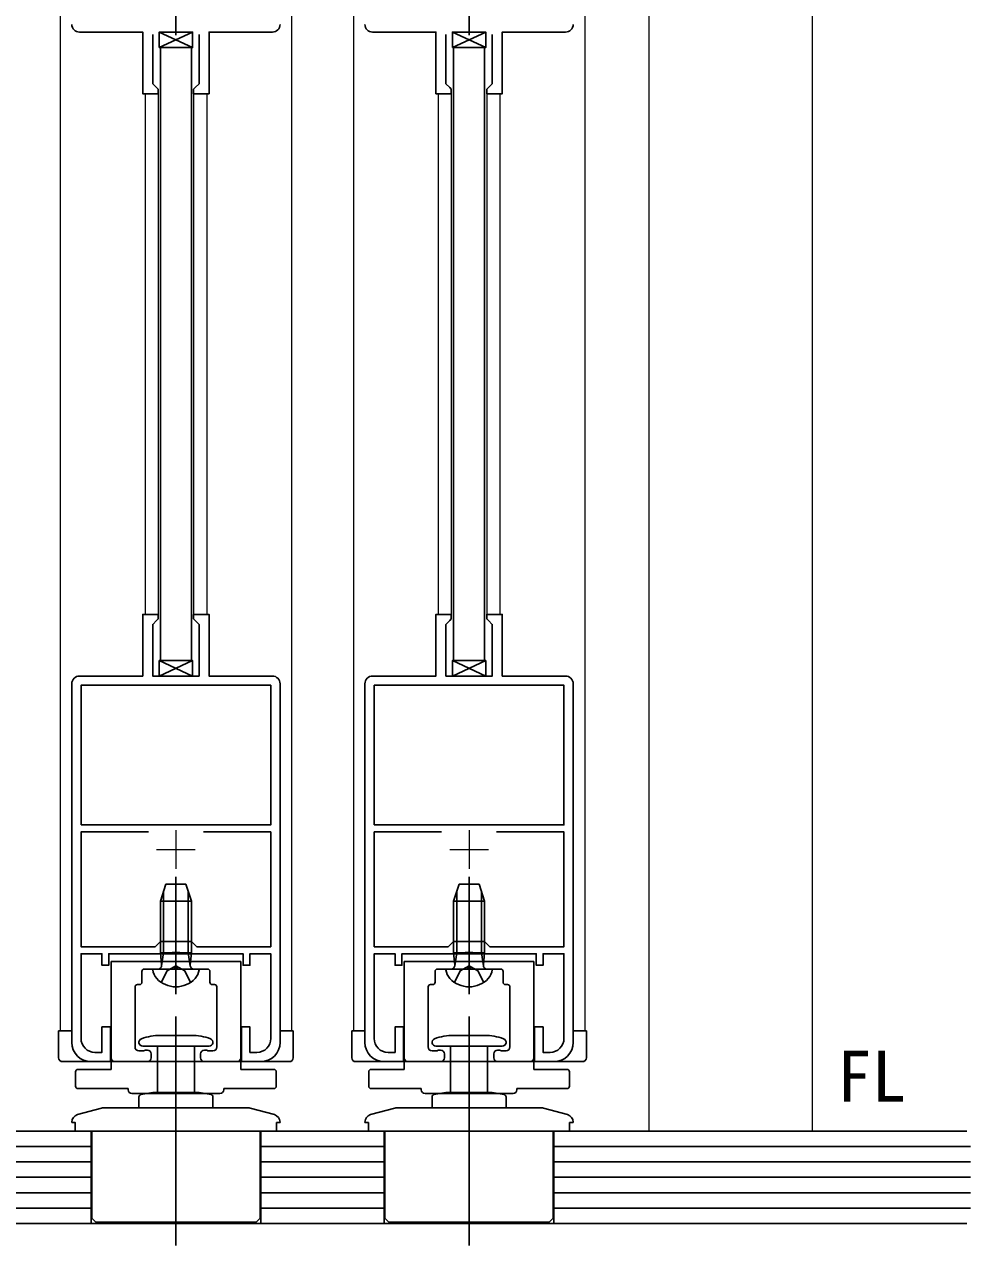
# Model space of a CAD drawing. Units: millimetres, scale not verified. Extents: x -525 to 525, y -808 to 806.
# Drawn here: x 46.5 to 169.1, y 112.3 to 270.6 of the extents above; entities that cross this region are included whole.
import ezdxf
from ezdxf.enums import TextEntityAlignment as Align

# ---------------------------------------------------------------- set-up
doc = ezdxf.new("R2010")
doc.units = ezdxf.units.MM
doc.header["$LTSCALE"] = 4
for name, color, linetype in [('0-3_YKK_11', 7, 'Continuous'), ('0-5_YKK_13', 4, 'Continuous'), ('0-7_YKK_D', 6, 'Continuous'), ('0-9_YSS_K', 3, 'Continuous')]:
    doc.layers.add(name, color=color, linetype=linetype)
doc.layers.add('0-4_YKK_12', color=5, linetype='Continuous', lineweight=18)
doc.styles.add('ＭＳ ゴシック', font='')
doc.styles.get('ＭＳ ゴシック').set_extended_font_data('MS Gothic')

msp = doc.modelspace()

# ---------------------------------------------------------------- linework, layer by layer
at = {"layer": '0-3_YKK_11'}
for p, q in [((66.135, 274.2), (66.135, 269.2)), ((104.135, 274.2), (104.135, 269.2)), ((52.635, 138.603), (52.635, 185.103)), ((79.635, 185.103), (79.635, 138.603)), ((90.635, 138.603), (90.635, 185.103)), ((117.635, 185.103), (117.635, 138.603))]:
    msp.add_line(p, q, dxfattribs=at)
for points in [[(53.635, 269.6), (61.835, 269.6), (61.835, 261.6), (63.835, 261.6), (63.835, 262.2), (63.635, 262.4), (63.135, 262.9), (63.135, 269.3)], [(69.135, 269.3), (69.135, 262.9), (68.635, 262.4), (68.435, 262.2), (68.435, 261.6), (70.435, 261.6), (70.435, 269.6), (78.635, 269.6)], [(91.635, 269.6), (99.835, 269.6), (99.835, 261.6), (101.835, 261.6), (101.835, 262.2), (101.635, 262.4), (101.135, 262.9), (101.135, 269.3)], [(107.135, 269.3), (107.135, 262.9), (106.635, 262.4), (106.435, 262.2), (106.435, 261.6), (108.435, 261.6), (108.435, 269.6), (116.635, 269.6)], [(53.635, 186.103), (61.835, 186.103), (61.835, 194.103), (63.835, 194.103), (63.835, 193.503), (63.635, 193.303), (63.135, 192.803), (63.135, 186.103), (69.135, 186.103), (69.135, 192.803), (68.635, 193.303), (68.435, 193.503), (68.435, 194.103), (70.435, 194.103), (70.435, 186.103), (78.635, 186.103)], [(91.635, 186.103), (99.835, 186.103), (99.835, 194.103), (101.835, 194.103), (101.835, 193.503), (101.635, 193.303), (101.135, 192.803), (101.135, 186.103), (107.135, 186.103), (107.135, 192.803), (106.635, 193.303), (106.435, 193.503), (106.435, 194.103), (108.435, 194.103), (108.435, 186.103), (116.635, 186.103)], [(62.578, 165.903), (53.835, 165.903), (53.835, 151.003), (63.435, 151.003), (64.135, 151.703), (68.135, 151.703), (68.835, 151.003), (78.435, 151.003), (78.435, 165.903), (69.691, 165.903)], [(100.578, 165.903), (91.835, 165.903), (91.835, 151.003), (101.435, 151.003), (102.135, 151.703), (106.135, 151.703), (106.835, 151.003), (116.435, 151.003), (116.435, 165.903), (107.691, 165.903)], [(78.435, 139.103), (78.435, 150.103), (75.735, 150.103), (75.735, 148.603), (74.835, 148.603), (74.835, 150.103), (66.806, 150.103), (66.614, 150.246), (65.656, 150.246), (65.464, 150.103), (57.435, 150.103), (57.435, 148.603), (56.535, 148.603), (56.535, 150.103), (53.835, 150.103), (53.835, 139.103)], [(116.435, 139.103), (116.435, 150.103), (113.735, 150.103), (113.735, 148.603), (112.835, 148.603), (112.835, 150.103), (104.806, 150.103), (104.614, 150.246), (103.656, 150.246), (103.464, 150.103), (95.435, 150.103), (95.435, 148.603), (94.535, 148.603), (94.535, 150.103), (91.835, 150.103), (91.835, 139.103)], [(55.635, 137.303), (56.535, 137.303), (56.535, 140.603), (57.635, 140.603), (57.635, 136.103), (55.135, 136.103)], [(77.135, 136.103), (74.635, 136.103), (74.635, 140.603), (75.735, 140.603), (75.735, 137.303), (76.635, 137.303)], [(93.635, 137.303), (94.535, 137.303), (94.535, 140.603), (95.635, 140.603), (95.635, 136.103), (93.135, 136.103)], [(115.135, 136.103), (112.635, 136.103), (112.635, 140.603), (113.735, 140.603), (113.735, 137.303), (114.635, 137.303)]]:
    msp.add_lwpolyline(points, dxfattribs=at)
for points in [[(53.835, 166.803), (78.435, 166.803), (78.435, 184.903), (53.835, 184.903)], [(91.835, 166.803), (116.435, 166.803), (116.435, 184.903), (91.835, 184.903)]]:
    msp.add_lwpolyline(points, close=True, dxfattribs=at)
for centre, radius, start, end in [((53.635, 270.6), 1, 180.00001, 269.99999), ((78.635, 270.6), 1, 270.00001, 359.99999), ((91.635, 270.6), 1, 180.00001, 269.99999), ((116.635, 270.6), 1, 270.00001, 359.99999), ((53.635, 185.103), 1, 90, 180), ((78.635, 185.103), 1, 0, 90), ((91.635, 185.103), 1, 90, 180), ((116.635, 185.103), 1, 0, 90), ((55.135, 138.603), 2.5, 180, 270), ((55.635, 139.103), 1.8, 180, 270), ((76.635, 139.103), 1.8, 270, 0), ((77.135, 138.603), 2.5, 270, 0), ((93.135, 138.603), 2.5, 180, 270), ((93.635, 139.103), 1.8, 180, 270), ((114.635, 139.103), 1.8, 270, 0), ((115.135, 138.603), 2.5, 270, 0)]:
    msp.add_arc(centre, radius, start, end, dxfattribs=at)
at = {"layer": '0-4_YKK_12', "color": 2}
for p, q in [((51.135, 315.6), (51.135, 140.103)), ((81.135, 315.6), (81.135, 140.103)), ((89.135, 315.6), (89.135, 140.103)), ((119.135, 315.6), (119.135, 140.103)), ((127.44, 311.599), (127.44, 127.103)), ((148.637, 127.103), (148.637, 311.599)), ((62.135, 261.642), (62.135, 194.061)), ((63.835, 262.2), (63.835, 193.603)), ((68.435, 262.192), (68.435, 193.604)), ((70.135, 261.642), (70.135, 194.061)), ((100.135, 261.642), (100.135, 194.061)), ((101.835, 262.2), (101.835, 193.603)), ((106.435, 262.192), (106.435, 193.604)), ((108.135, 261.642), (108.135, 194.061)), ((66.135, 166.103), (66.135, 161.103)), ((104.135, 166.103), (104.135, 161.103)), ((63.635, 163.603), (68.635, 163.603)), ((101.635, 163.603), (106.635, 163.603))]:
    msp.add_line(p, q, dxfattribs=at)
at = {"layer": '0-5_YKK_13'}
for p, q in [((68.286, 269.6), (63.984, 267.6)), ((63.984, 269.6), (68.286, 267.6)), ((106.286, 269.6), (101.984, 267.6)), ((101.984, 269.6), (106.286, 267.6)), ((68.135, 267.6), (64.135, 267.6)), ((64.135, 267.6), (64.135, 188.103)), ((64.135, 267.6), (68.135, 267.6)), ((64.135, 188.103), (64.135, 266.103)), ((68.135, 267.6), (68.135, 188.103)), ((68.135, 188.103), (68.135, 266.103)), ((106.135, 267.6), (102.135, 267.6)), ((102.135, 267.6), (102.135, 188.103)), ((102.135, 267.6), (106.135, 267.6)), ((102.135, 188.103), (102.135, 266.103)), ((106.135, 267.6), (106.135, 188.103)), ((106.135, 188.103), (106.135, 266.103)), ((68.286, 188.103), (63.984, 186.103)), ((63.984, 188.103), (68.286, 186.103)), ((64.135, 188.103), (68.135, 188.103)), ((64.135, 188.103), (68.135, 188.103)), ((106.286, 188.103), (101.984, 186.103)), ((101.984, 188.103), (106.286, 186.103)), ((102.135, 188.103), (106.135, 188.103)), ((102.135, 188.103), (106.135, 188.103)), ((66.135, 144.842), (66.135, 160.063)), ((104.135, 144.842), (104.135, 160.063)), ((64.835, 159.103), (64.135, 156.903)), ((64.835, 159.103), (67.435, 159.103)), ((67.435, 159.103), (68.135, 156.903)), ((102.835, 159.103), (102.135, 156.903)), ((102.835, 159.103), (105.435, 159.103)), ((105.435, 159.103), (106.135, 156.903)), ((64.135, 150.203), (64.135, 156.903)), ((64.135, 156.903), (68.135, 156.903)), ((64.535, 150.203), (64.535, 158.16)), ((67.735, 150.203), (67.735, 158.16)), ((68.135, 150.203), (68.135, 156.903)), ((102.135, 150.203), (102.135, 156.903)), ((102.135, 156.903), (106.135, 156.903)), ((102.535, 150.203), (102.535, 158.16)), ((105.735, 150.203), (105.735, 158.16)), ((106.135, 150.203), (106.135, 156.903)), ((60.235, 150.103), (72.035, 150.103)), ((64.135, 150.203), (68.135, 150.203)), ((64.135, 150.203), (64.283, 148.65)), ((64.535, 150.203), (64.279, 148.527)), ((67.735, 150.203), (67.99, 148.527)), ((68.135, 150.203), (67.987, 148.65)), ((98.235, 150.103), (110.035, 150.103)), ((102.135, 150.203), (106.135, 150.203)), ((102.135, 150.203), (102.283, 148.65)), ((102.535, 150.203), (102.279, 148.527)), ((105.735, 150.203), (105.99, 148.527)), ((106.135, 150.203), (105.987, 148.65)), ((57.735, 147.103), (57.735, 147.603)), ((61.735, 147.803), (61.735, 146.403)), ((65.835, 148.103), (62.035, 148.103)), ((63.135, 148.103), (69.135, 148.103)), ((63.135, 148.103), (63.142, 148.023)), ((66.135, 148.403), (65.835, 148.103)), ((66.435, 148.103), (66.135, 148.403)), ((70.235, 148.103), (66.435, 148.103)), ((69.135, 148.103), (69.128, 148.023)), ((70.535, 146.403), (70.535, 147.803)), ((74.535, 147.603), (74.535, 147.103)), ((95.735, 147.103), (95.735, 147.603)), ((99.735, 147.803), (99.735, 146.403)), ((103.835, 148.103), (100.035, 148.103)), ((101.135, 148.103), (107.135, 148.103)), ((101.135, 148.103), (101.142, 148.023)), ((104.135, 148.403), (103.835, 148.103)), ((104.435, 148.103), (104.135, 148.403)), ((108.235, 148.103), (104.435, 148.103)), ((107.135, 148.103), (107.128, 148.023)), ((108.535, 146.403), (108.535, 147.803)), ((112.535, 147.603), (112.535, 147.103)), ((60.835, 145.803), (60.835, 141.103)), ((61.435, 146.103), (61.135, 146.103)), ((71.135, 146.103), (70.835, 146.103)), ((71.435, 141.103), (71.435, 145.803)), ((98.835, 145.803), (98.835, 141.103)), ((99.435, 146.103), (99.135, 146.103)), ((109.135, 146.103), (108.835, 146.103)), ((109.435, 141.103), (109.435, 145.803)), ((57.735, 144.603), (57.735, 145.103)), ((74.535, 145.103), (74.535, 144.603)), ((95.735, 144.603), (95.735, 145.103)), ((112.535, 145.103), (112.535, 144.603)), ((57.735, 142.103), (57.735, 142.603)), ((74.535, 142.603), (74.535, 142.103)), ((95.735, 142.103), (95.735, 142.603)), ((112.535, 142.603), (112.535, 142.103)), ((60.835, 141.103), (60.835, 138.003)), ((66.135, 112.253), (66.135, 141.952)), ((71.435, 138.003), (71.435, 141.103)), ((98.835, 141.103), (98.835, 138.003)), ((104.135, 112.253), (104.135, 141.952)), ((109.435, 138.003), (109.435, 141.103)), ((50.935, 140.103), (52.635, 140.103)), ((50.935, 140.103), (50.935, 136.603)), ((57.735, 139.603), (57.735, 140.103)), ((64.393, 139.503), (64.135, 139.503)), ((68.135, 139.503), (64.393, 139.503)), ((74.535, 140.103), (74.535, 139.603)), ((79.635, 140.103), (81.335, 140.103)), ((81.335, 140.103), (81.335, 136.603)), ((88.935, 140.103), (90.635, 140.103)), ((88.935, 140.103), (88.935, 136.603)), ((95.735, 139.603), (95.735, 140.103)), ((102.393, 139.503), (102.135, 139.503)), ((106.135, 139.503), (102.393, 139.503)), ((112.535, 140.103), (112.535, 139.603)), ((117.635, 140.103), (119.335, 140.103)), ((119.335, 140.103), (119.335, 136.603)), ((62.39, 138.103), (61.835, 138.103)), ((70.435, 138.103), (62.39, 138.103)), ((63.735, 138.103), (63.735, 132.103)), ((68.535, 132.103), (68.535, 138.103)), ((100.39, 138.103), (99.835, 138.103)), ((108.435, 138.103), (100.39, 138.103)), ((101.735, 138.103), (101.735, 132.103)), ((106.535, 132.103), (106.535, 138.103)), ((57.735, 136.603), (57.735, 137.603)), ((61.335, 137.503), (62.011, 137.503)), ((62.235, 137.603), (62.435, 137.603)), ((62.935, 137.103), (62.935, 136.603)), ((69.335, 136.603), (69.335, 137.103)), ((69.835, 137.603), (70.035, 137.603)), ((70.258, 137.503), (70.935, 137.503)), ((74.535, 137.603), (74.535, 136.603)), ((95.735, 136.603), (95.735, 137.603)), ((99.335, 137.503), (100.011, 137.503)), ((100.235, 137.603), (100.435, 137.603)), ((100.935, 137.103), (100.935, 136.603)), ((107.335, 136.603), (107.335, 137.103)), ((107.835, 137.603), (108.035, 137.603)), ((108.258, 137.503), (108.935, 137.503)), ((112.535, 137.603), (112.535, 136.603)), ((62.435, 136.103), (58.235, 136.103)), ((74.035, 136.103), (69.835, 136.103)), ((100.435, 136.103), (96.235, 136.103)), ((112.035, 136.103), (107.835, 136.103)), ((61.335, 131.534), (61.335, 130.103)), ((63.135, 132.103), (61.583, 131.829)), ((69.135, 132.103), (63.135, 132.103)), ((70.687, 131.829), (69.135, 132.103)), ((70.935, 130.103), (70.935, 131.534)), ((99.335, 131.534), (99.335, 130.103)), ((101.135, 132.103), (99.583, 131.829)), ((107.135, 132.103), (101.135, 132.103)), ((108.687, 131.829), (107.135, 132.103)), ((108.935, 130.103), (108.935, 131.534)), ((56.508, 130.069), (53.376, 129.23)), ((56.766, 130.103), (66.135, 130.103)), ((66.135, 130.103), (75.503, 130.103)), ((78.894, 129.23), (75.762, 130.069)), ((94.508, 130.069), (91.376, 129.23)), ((94.766, 130.103), (104.135, 130.103)), ((104.135, 130.103), (113.503, 130.103)), ((116.894, 129.23), (113.762, 130.069)), ((52.635, 128.264), (52.635, 128.203)), ((79.635, 128.203), (79.635, 128.264)), ((90.635, 128.264), (90.635, 128.203)), ((117.635, 128.203), (117.635, 128.264)), ((79.173, 127.103), (53.096, 127.103)), ((55.235, 127.103), (55.235, 115.803)), ((117.173, 127.103), (91.096, 127.103)), ((93.235, 127.103), (93.235, 115.803)), ((55.235, 115.803), (55.735, 115.303)), ((93.235, 115.803), (93.735, 115.303)), ((66.135, 115.303), (55.735, 115.303)), ((76.535, 115.303), (66.135, 115.303)), ((104.135, 115.303), (93.735, 115.303)), ((114.535, 115.303), (104.135, 115.303))]:
    msp.add_line(p, q, dxfattribs=at)
for points in [[(63.984, 267.6), (63.984, 269.6), (68.286, 269.6), (68.286, 267.6)], [(101.984, 267.6), (101.984, 269.6), (106.286, 269.6), (106.286, 267.6)], [(63.984, 186.103), (63.984, 188.103), (68.286, 188.103), (68.286, 186.103)], [(101.984, 186.103), (101.984, 188.103), (106.286, 188.103), (106.286, 186.103)]]:
    msp.add_lwpolyline(points, close=True, dxfattribs=at)
for points in [[(64.235, 146.383), (64.99, 147.897), (66.135, 148.506)], [(68.035, 146.383), (67.28, 147.897), (66.135, 148.506)], [(102.235, 146.383), (102.99, 147.897), (104.135, 148.506)], [(106.035, 146.383), (105.28, 147.897), (104.135, 148.506)], [(80.835, 136.103), (63.735, 136.103), (51.435, 136.103)], [(118.835, 136.103), (101.735, 136.103), (89.435, 136.103)], [(53.096, 127.103), (53.096, 128.203), (52.635, 128.203)], [(76.535, 115.303), (77.035, 115.803), (77.035, 127.103)], [(79.635, 128.203), (79.173, 128.203), (79.173, 127.103)], [(91.096, 127.103), (91.096, 128.203), (90.635, 128.203)], [(114.535, 115.303), (115.035, 115.803), (115.035, 127.103)], [(117.635, 128.203), (117.173, 128.203), (117.173, 127.103)]]:
    msp.add_lwpolyline(points, dxfattribs=at)
for centre, radius, start, end in [((62.035, 147.803), 0.3, 90, 180), ((65.035, 148.183), 1.9, 184.83387, 222.83343), ((63.785, 148.603), 0.5, 270, 5.436), ((68.485, 148.603), 0.5, 174.564, 270), ((67.235, 148.183), 1.9, 317.16657, 355.16613), ((70.235, 147.803), 0.3, 0, 90), ((100.035, 147.803), 0.3, 90, 180), ((103.035, 148.183), 1.9, 184.83387, 222.83343), ((101.785, 148.603), 0.5, 270, 5.436), ((106.485, 148.603), 0.5, 174.564, 270), ((105.235, 148.183), 1.9, 317.16657, 355.16613), ((108.235, 147.803), 0.3, 0, 90), ((61.135, 145.803), 0.3, 90, 180), ((61.435, 146.403), 0.3, 270, 0), ((66.135, 149.203), 3.4, 222.83343, 317.16657), ((70.835, 146.403), 0.3, 180, 270), ((71.135, 145.803), 0.3, 0, 90), ((99.135, 145.803), 0.3, 90, 180), ((99.435, 146.403), 0.3, 270, 0), ((104.135, 149.203), 3.4, 222.83343, 317.16657), ((108.835, 146.403), 0.3, 180, 270), ((109.135, 145.803), 0.3, 0, 90), ((64.135, 132.19), 7.312, 90, 109.73161), ((68.135, 132.19), 7.312, 70.26839, 90), ((102.135, 132.19), 7.312, 90, 109.73161), ((106.135, 132.19), 7.312, 70.26839, 90), ((61.335, 138.003), 0.5, 180, 270), ((61.835, 138.603), 0.5, 109.73161, 270), ((70.435, 138.603), 0.5, 270, 70.26839), ((70.935, 138.003), 0.5, 270, 0), ((99.335, 138.003), 0.5, 180, 270), ((99.835, 138.603), 0.5, 109.73161, 270), ((108.435, 138.603), 0.5, 270, 70.26839), ((108.935, 138.003), 0.5, 270, 0), ((51.435, 136.603), 0.5, 180, 270), ((58.235, 136.603), 0.5, 180, 270), ((62.235, 137.303), 0.3, 90, 138.18969), ((62.435, 137.103), 0.5, 0, 90), ((62.435, 136.603), 0.5, 270, 0), ((69.835, 137.103), 0.5, 90, 180), ((69.835, 136.603), 0.5, 180, 270), ((70.035, 137.303), 0.3, 41.81031, 90), ((74.035, 136.603), 0.5, 270, 0), ((80.835, 136.603), 0.5, 270, 0), ((89.435, 136.603), 0.5, 180, 270), ((96.235, 136.603), 0.5, 180, 270), ((100.235, 137.303), 0.3, 90, 138.18969), ((100.435, 137.103), 0.5, 0, 90), ((100.435, 136.603), 0.5, 270, 0), ((107.835, 137.103), 0.5, 90, 180), ((107.835, 136.603), 0.5, 180, 270), ((108.035, 137.303), 0.3, 41.81031, 90), ((112.035, 136.603), 0.5, 270, 0), ((118.835, 136.603), 0.5, 270, 0), ((61.635, 131.534), 0.3, 100, 180), ((70.635, 131.534), 0.3, 0, 80), ((99.635, 131.534), 0.3, 100, 180), ((108.635, 131.534), 0.3, 0, 80), ((56.766, 129.103), 1, 90, 105), ((75.503, 129.103), 1, 75, 90), ((94.766, 129.103), 1, 90, 105), ((113.503, 129.103), 1, 75, 90), ((53.635, 128.264), 1, 105, 180), ((78.635, 128.264), 1, 0, 75), ((91.635, 128.264), 1, 105, 180), ((116.635, 128.264), 1, 0, 75)]:
    msp.add_arc(centre, radius, start, end, dxfattribs=at)
at = {"layer": '0-7_YKK_D'}
for p, q in [((57.735, 149.103), (59.535, 149.103)), ((57.735, 147.203), (57.735, 149.103)), ((59.535, 149.103), (72.735, 149.103)), ((72.735, 149.103), (74.535, 149.103)), ((74.535, 149.103), (74.535, 147.203)), ((95.735, 149.103), (97.535, 149.103)), ((95.735, 147.203), (95.735, 149.103)), ((97.535, 149.103), (110.735, 149.103)), ((110.735, 149.103), (112.535, 149.103)), ((112.535, 149.103), (112.535, 147.203)), ((57.735, 135.103), (57.735, 147.203)), ((74.535, 147.203), (74.535, 135.103)), ((95.735, 135.103), (95.735, 147.203)), ((112.535, 147.203), (112.535, 135.103)), ((53.135, 134.803), (53.135, 132.903)), ((53.435, 135.103), (56.274, 135.103)), ((56.274, 135.103), (57.466, 135.103)), ((57.466, 135.103), (57.735, 135.103)), ((74.535, 135.103), (74.804, 135.103)), ((74.804, 135.103), (75.995, 135.103)), ((75.995, 135.103), (78.835, 135.103)), ((79.135, 134.803), (79.135, 132.903)), ((91.135, 134.803), (91.135, 132.903)), ((91.435, 135.103), (94.274, 135.103)), ((94.274, 135.103), (95.466, 135.103)), ((95.466, 135.103), (95.735, 135.103)), ((112.535, 135.103), (112.804, 135.103)), ((112.804, 135.103), (113.995, 135.103)), ((113.995, 135.103), (116.835, 135.103)), ((117.135, 134.803), (117.135, 132.903)), ((55.949, 132.603), (53.435, 132.603)), ((59.935, 132.603), (55.949, 132.603)), ((59.935, 132.469), (59.935, 132.603)), ((60.435, 131.969), (71.835, 131.969)), ((72.335, 132.603), (72.335, 132.469)), ((73.135, 132.603), (72.335, 132.603)), ((76.32, 132.603), (73.135, 132.603)), ((78.835, 132.603), (76.32, 132.603)), ((93.949, 132.603), (91.435, 132.603)), ((97.935, 132.603), (93.949, 132.603)), ((97.935, 132.469), (97.935, 132.603)), ((98.435, 131.969), (109.835, 131.969)), ((110.335, 132.603), (110.335, 132.469)), ((111.135, 132.603), (110.335, 132.603)), ((114.32, 132.603), (111.135, 132.603)), ((116.835, 132.603), (114.32, 132.603))]:
    msp.add_line(p, q, dxfattribs=at)
for centre, radius, start, end in [((53.435, 134.803), 0.3, 90, 180), ((78.835, 134.803), 0.3, 0, 90), ((91.435, 134.803), 0.3, 90, 180), ((116.835, 134.803), 0.3, 0, 90), ((53.435, 132.903), 0.3, 180, 270), ((60.435, 132.469), 0.5, 180, 270), ((71.835, 132.469), 0.5, 270, 0), ((78.835, 132.903), 0.3, 270, 0), ((91.435, 132.903), 0.3, 180, 270), ((98.435, 132.469), 0.5, 180, 270), ((109.835, 132.469), 0.5, 270, 0), ((116.835, 132.903), 0.3, 270, 0)]:
    msp.add_arc(centre, radius, start, end, dxfattribs=at)
at = {"layer": '0-9_YSS_K'}
for p, q in [((-74.36, 127.103), (168.64, 127.103)), ((-74.36, 127.103), (168.64, 127.103)), ((55.137, 127.103), (55.137, 115.103)), ((77.137, 127.103), (77.137, 115.103)), ((93.136, 127.103), (93.136, 115.103)), ((115.135, 127.103), (115.135, 115.103)), ((55.137, 125.103), (39.137, 125.103)), ((93.137, 125.103), (77.137, 125.103)), ((115.135, 125.103), (169.14, 125.103)), ((55.137, 123.103), (39.137, 123.103)), ((93.137, 123.103), (77.137, 123.103)), ((115.135, 123.103), (169.14, 123.103)), ((55.137, 121.103), (39.137, 121.103)), ((93.137, 121.103), (77.137, 121.103)), ((115.135, 121.103), (169.14, 121.103)), ((39.137, 119.103), (55.137, 119.103)), ((77.137, 119.103), (93.137, 119.103)), ((115.135, 119.103), (169.14, 119.103)), ((39.137, 117.103), (55.137, 117.103)), ((77.137, 117.103), (93.137, 117.103)), ((115.135, 117.103), (169.14, 117.103)), ((168.64, 115.103), (-74.36, 115.103))]:
    msp.add_line(p, q, dxfattribs=at)

# ---------------------------------------------------------------- texts
at = {"layer": '0-7_YKK_D', "style": 'ＭＳ ゴシック'}
msp.add_text('FL', height=6.598, dxfattribs=at).set_placement((151.818, 128.944), align=Align.BOTTOM_LEFT)

doc.saveas('drawing.dxf')
